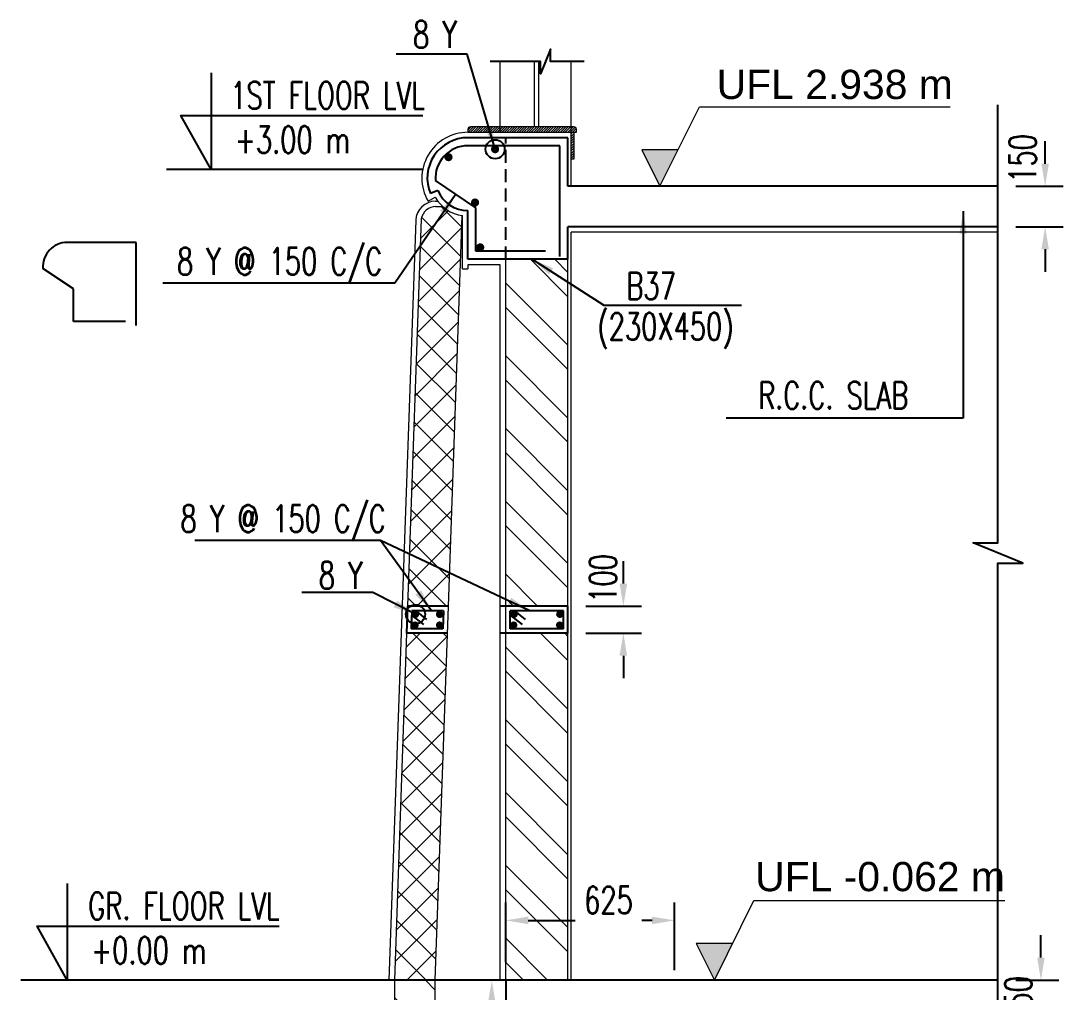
# Model space of a CAD drawing. Header units: millimetres. Extents: x 2659630 to 6742168, y -2425387 to -732288.
# Drawn here: x 2883777 to 2895344, y -942036 to -931251 of the extents above; entities that cross this region are included whole.
import ezdxf
from ezdxf.enums import TextEntityAlignment as Align

# ---------------------------------------------------------------- set-up
doc = ezdxf.new("R2010")
doc.units = ezdxf.units.MM
doc.header["$PDMODE"] = 35
doc.header["$PDSIZE"] = -25
doc.linetypes.add('Hidden', pattern=[7.14375, 4.7625, -2.38125])
for name, color, linetype, lineweight in [('A-FLOR-HRAL', 11, 'Continuous', 18), ('A-PLASTER', 50, 'Continuous', 0), ('A-Stone', 22, 'Continuous', 9), ('A-WALL', 113, 'Continuous', 9), ('A-WALL-PATT', 111, 'Continuous', 0), ('elevation 02', 2, 'Continuous', 9), ('G-ANNO-DIMS', 111, 'Continuous', 9)]:
    doc.layers.add(name, color=color, linetype=linetype, lineweight=lineweight)
for name, color, linetype in [('A-RCC LINE', 6, 'Continuous'), ('S-BEAM NO', 3, 'Continuous'), ('S-BEAM OUTER', 4, 'Continuous'), ('S-BRECK LINE', 8, 'Continuous'), ('S-COLUMN', 1, 'Continuous'), ('S-CONCRET LINE', 4, 'Continuous'), ('S-DIM-1', 5, 'Continuous'), ('S-LEVEL SECTION', 3, 'Continuous'), ('S-REINFORCEMENT', 6, 'Continuous')]:
    doc.layers.add(name, color=color, linetype=linetype)
doc.styles.add('Arial_5', font='arial.ttf', dxfattribs={"height": 108.188623})
doc.styles.add('ROMANS', font='r.shx', dxfattribs={"width": 0.7})
doc.dimstyles.new('dim33.33', dxfattribs={"dimtxt": 250, "dimasz": 250, "dimexe": 200, "dimexo": 200, "dimgap": 100, "dimtad": 1, "dimdec": 0, "dimlfac": 0.333331, "dimzin": 0, "dimdsep": 46, "dimtxsty": 'ROMANS', "dimcen": 0, "dimclrd": 5, "dimclre": 5, "dimclrt": 4, "dimadec": 0, "dimazin": 0, "dimtfac": 1, "dimtdec": 0, "dimtix": 1, "dimtofl": 0, "dimtmove": 2, "dimatfit": 3, "dimfxl": 1, "dimtolj": 1, "dimtzin": 0, "dimlwd": -1, "dimlwe": -1, "dimarcsym": 0})
pattern_1 = [(135, (3813246.2, -1100408.7), (-404.11153, -404.11153), []), (135, (3813246.2, -1100139.3), (-404.11153, -404.11153), [])]
pattern_2 = [(45, (3813246.22, -1100408.7), (-168.3798, 168.3798), []), (135, (3813246.22, -1100408.7), (-168.3798, -168.3798), [])]
pattern_3 = [(45, (1976934.729, -1100408.703), (-13.4703842, 13.4703842), [])]
pattern_4 = [(45, (1976958.73, -1100408.703), (-13.4703842, 13.4703842), [])]

# ---------------------------------------------------------------- blocks, each defined once
blk = doc.blocks.new('Spot section')
at = {"layer": 'G-ANNO-DIMS'}
h = blk.add_hatch(color=256, dxfattribs=at)
h.dxf.hatch_style = 1
h.paths.add_polyline_path([(0, 135.6), (67.3, 0), (134.5, 135.6)])
blk.add_lwpolyline([(134.5, 135.6), (0, 135.6), (67.3, 0), (213.2, 294.3), (1141.2, 294.3)], dxfattribs=at)
blk = doc.blocks.new('*D870')
at = {"layer": 'Defpoints', "color": 0, "ltscale": 2500}
for p in [(2891032, -941239), (2889157, -941902), (2891032, -941992)]:
    blk.add_point(p, dxfattribs=at)
at = {"layer": 'S-DIM-1', "color": 5}
for p, q in [((2889157, -941702), (2889157, -941039)), ((2891032, -941792), (2891032, -941039)), ((2889407, -941239), (2889928, -941239)), ((2890782, -941239), (2890668, -941239))]:
    blk.add_line(p, q, dxfattribs=at)
at = {"layer": 'S-DIM-1', "color": 5, "ltscale": 2500}
for points in [[(2889407, -941197), (2889407, -941281), (2889157, -941239)], [(2890782, -941281), (2890782, -941197), (2891032, -941239)]]:
    blk.add_solid(points, dxfattribs=at)
at = {"layer": 'S-DIM-1', "color": 4, "ltscale": 2500, "insert": (2890298, -941014), "char_height": 250, "attachment_point": 5, "style": 'ROMANS'}
blk.add_mtext('\\A1;{\\H1.2x;625}', dxfattribs=at)
blk = doc.blocks.new('*D871')
at = {"layer": 'Defpoints', "color": 0, "ltscale": 2500}
for p in [(2889847, -937750), (2889847, -938050), (2890463, -938050)]:
    blk.add_point(p, dxfattribs=at)
at = {"layer": 'S-DIM-1', "color": 5}
for p, q in [((2890463, -937500), (2890463, -937250)), ((2890047, -937750), (2890663, -937750)), ((2890047, -938050), (2890663, -938050)), ((2890463, -938300), (2890463, -938550))]:
    blk.add_line(p, q, dxfattribs=at)
at = {"layer": 'S-DIM-1', "color": 5, "ltscale": 2500}
for points in [[(2890421, -937500), (2890505, -937500), (2890463, -937750)], [(2890505, -938300), (2890421, -938300), (2890463, -938050)]]:
    blk.add_solid(points, dxfattribs=at)
at = {"layer": 'S-DIM-1', "color": 4, "ltscale": 2500, "insert": (2890238, -937442), "char_height": 250, "attachment_point": 5, "rotation": 90, "style": 'ROMANS'}
blk.add_mtext('\\A1;{\\H1.2x;100}', dxfattribs=at)
blk = doc.blocks.new('*D874')
at = {"layer": 'Defpoints', "color": 0, "ltscale": 2500}
for p in [(2894620, -933088), (2894620, -933538), (2895144, -933538)]:
    blk.add_point(p, dxfattribs=at)
at = {"layer": 'S-DIM-1', "color": 5}
for p, q in [((2895144, -932838), (2895144, -932588)), ((2894820, -933088), (2895344, -933088)), ((2894820, -933538), (2895344, -933538)), ((2895144, -933788), (2895144, -934038))]:
    blk.add_line(p, q, dxfattribs=at)
at = {"layer": 'S-DIM-1', "color": 5, "ltscale": 2500}
for points in [[(2895102, -932838), (2895185, -932838), (2895144, -933088)], [(2895185, -933788), (2895102, -933788), (2895144, -933538)]]:
    blk.add_solid(points, dxfattribs=at)
at = {"layer": 'S-DIM-1', "color": 4, "ltscale": 2500, "insert": (2894894, -932779), "char_height": 250, "attachment_point": 5, "rotation": 90, "style": 'ROMANS'}
blk.add_mtext('\\A1;{\\H1.2x;150}', dxfattribs=at)
blk = doc.blocks.new('*D875')
at = {"layer": 'Defpoints', "color": 0, "ltscale": 2500}
for p in [(2894620, -941902), (2894620, -942352), (2895097, -942352)]:
    blk.add_point(p, dxfattribs=at)
at = {"layer": 'S-DIM-1', "color": 5}
for p, q in [((2895097, -941652), (2895097, -941402)), ((2894820, -941902), (2895297, -941902)), ((2894820, -942352), (2895297, -942352)), ((2895097, -942602), (2895097, -942852))]:
    blk.add_line(p, q, dxfattribs=at)
at = {"layer": 'S-DIM-1', "color": 5, "ltscale": 2500}
for points in [[(2895055, -941652), (2895139, -941652), (2895097, -941902)], [(2895139, -942602), (2895055, -942602), (2895097, -942352)]]:
    blk.add_solid(points, dxfattribs=at)
at = {"layer": 'S-DIM-1', "color": 4, "ltscale": 2500, "insert": (2894847, -942127), "char_height": 250, "attachment_point": 5, "rotation": 90, "style": 'ROMANS'}
blk.add_mtext('\\A1;{\\H1.2x;150}', dxfattribs=at)
blk = doc.blocks.new('*D884')
at = {"layer": 'Defpoints', "color": 0, "ltscale": 2500}
for p in [(2894620, -933088), (2894620, -933538), (2895144, -933538)]:
    blk.add_point(p, dxfattribs=at)
at = {"layer": 'S-DIM-1', "color": 5}
for p, q in [((2895144, -932838), (2895144, -932588)), ((2894820, -933088), (2895344, -933088)), ((2894820, -933538), (2895344, -933538)), ((2895144, -933788), (2895144, -934038))]:
    blk.add_line(p, q, dxfattribs=at)
at = {"layer": 'S-DIM-1', "color": 5, "ltscale": 2500}
for points in [[(2895102, -932838), (2895185, -932838), (2895144, -933088)], [(2895185, -933788), (2895102, -933788), (2895144, -933538)]]:
    blk.add_solid(points, dxfattribs=at)
at = {"layer": 'S-DIM-1', "color": 4, "ltscale": 2500, "insert": (2894894, -932779), "char_height": 250, "attachment_point": 5, "rotation": 90, "style": 'ROMANS'}
blk.add_mtext('\\A1;{\\H1.2x;150}', dxfattribs=at)
blk = doc.blocks.new('*D887')
at = {"layer": 'Defpoints', "color": 0, "ltscale": 2500}
for p in [(2894620, -933088), (2894620, -933538), (2895144, -933538)]:
    blk.add_point(p, dxfattribs=at)
at = {"layer": 'S-DIM-1', "color": 5}
for p, q in [((2895144, -932838), (2895144, -932588)), ((2894820, -933088), (2895344, -933088)), ((2894820, -933538), (2895344, -933538)), ((2895144, -933788), (2895144, -934038))]:
    blk.add_line(p, q, dxfattribs=at)
at = {"layer": 'S-DIM-1', "color": 5, "ltscale": 2500}
for points in [[(2895102, -932838), (2895185, -932838), (2895144, -933088)], [(2895185, -933788), (2895102, -933788), (2895144, -933538)]]:
    blk.add_solid(points, dxfattribs=at)
at = {"layer": 'S-DIM-1', "color": 4, "ltscale": 2500, "insert": (2894894, -932779), "char_height": 250, "attachment_point": 5, "rotation": 90, "style": 'ROMANS'}
blk.add_mtext('\\A1;{\\H1.2x;150}', dxfattribs=at)
blk = doc.blocks.new('*D900')
at = {"layer": 'Defpoints', "color": 0, "ltscale": 2500}
for p in [(2891032, -941239), (2889157, -941902), (2891032, -941992)]:
    blk.add_point(p, dxfattribs=at)
at = {"layer": 'S-DIM-1', "color": 5}
for p, q in [((2889157, -941702), (2889157, -941039)), ((2891032, -941792), (2891032, -941039)), ((2889407, -941239), (2889928, -941239)), ((2890782, -941239), (2890668, -941239))]:
    blk.add_line(p, q, dxfattribs=at)
at = {"layer": 'S-DIM-1', "color": 5, "ltscale": 2500}
for points in [[(2889407, -941197), (2889407, -941281), (2889157, -941239)], [(2890782, -941281), (2890782, -941197), (2891032, -941239)]]:
    blk.add_solid(points, dxfattribs=at)
at = {"layer": 'S-DIM-1', "color": 4, "ltscale": 2500, "insert": (2890298, -941014), "char_height": 250, "attachment_point": 5, "style": 'ROMANS'}
blk.add_mtext('\\A1;{\\H1.2x;625}', dxfattribs=at)
blk = doc.blocks.new('*D901')
at = {"layer": 'Defpoints', "color": 0, "ltscale": 2500}
for p in [(2889847, -937750), (2889847, -938050), (2890463, -938050)]:
    blk.add_point(p, dxfattribs=at)
at = {"layer": 'S-DIM-1', "color": 5}
for p, q in [((2890463, -937500), (2890463, -937250)), ((2890047, -937750), (2890663, -937750)), ((2890047, -938050), (2890663, -938050)), ((2890463, -938300), (2890463, -938550))]:
    blk.add_line(p, q, dxfattribs=at)
at = {"layer": 'S-DIM-1', "color": 5, "ltscale": 2500}
for points in [[(2890421, -937500), (2890505, -937500), (2890463, -937750)], [(2890505, -938300), (2890421, -938300), (2890463, -938050)]]:
    blk.add_solid(points, dxfattribs=at)
at = {"layer": 'S-DIM-1', "color": 4, "ltscale": 2500, "insert": (2890238, -937442), "char_height": 250, "attachment_point": 5, "rotation": 90, "style": 'ROMANS'}
blk.add_mtext('\\A1;{\\H1.2x;100}', dxfattribs=at)
blk = doc.blocks.new('*D902')
at = {"layer": 'Defpoints', "color": 0, "ltscale": 2500}
for p in [(2889847, -937750), (2889847, -938050), (2890463, -938050)]:
    blk.add_point(p, dxfattribs=at)
at = {"layer": 'S-DIM-1', "color": 5}
for p, q in [((2890463, -937500), (2890463, -937250)), ((2890047, -937750), (2890663, -937750)), ((2890047, -938050), (2890663, -938050)), ((2890463, -938300), (2890463, -938550))]:
    blk.add_line(p, q, dxfattribs=at)
at = {"layer": 'S-DIM-1', "color": 5, "ltscale": 2500}
for points in [[(2890421, -937500), (2890505, -937500), (2890463, -937750)], [(2890505, -938300), (2890421, -938300), (2890463, -938050)]]:
    blk.add_solid(points, dxfattribs=at)
at = {"layer": 'S-DIM-1', "color": 4, "ltscale": 2500, "insert": (2890238, -937442), "char_height": 250, "attachment_point": 5, "rotation": 90, "style": 'ROMANS'}
blk.add_mtext('\\A1;{\\H1.2x;100}', dxfattribs=at)
blk = doc.blocks.new('*D903')
at = {"layer": 'Defpoints', "color": 0, "ltscale": 2500}
for p in [(2889847, -941902), (2889003, -944002), (2889847, -944002)]:
    blk.add_point(p, dxfattribs=at)
at = {"layer": 'S-DIM-1', "color": 5}
for p, q in [((2889647, -941902), (2888803, -941902)), ((2889003, -942152), (2889003, -942420)), ((2889003, -943752), (2889003, -943160)), ((2889647, -944002), (2888803, -944002))]:
    blk.add_line(p, q, dxfattribs=at)
at = {"layer": 'S-DIM-1', "color": 5, "ltscale": 2500}
for points in [[(2889045, -942152), (2888961, -942152), (2889003, -941902)], [(2888961, -943752), (2889045, -943752), (2889003, -944002)]]:
    blk.add_solid(points, dxfattribs=at)
at = {"layer": 'S-DIM-1', "color": 4, "ltscale": 2500, "insert": (2888778, -942790), "char_height": 250, "attachment_point": 5, "rotation": 90, "style": 'ROMANS'}
blk.add_mtext('\\A1;{\\H1.2x;700}', dxfattribs=at)
blk = doc.blocks.new('*D904')
at = {"layer": 'Defpoints', "color": 0, "ltscale": 2500}
for p in [(2891032, -941239), (2889157, -941902), (2891032, -941992)]:
    blk.add_point(p, dxfattribs=at)
at = {"layer": 'S-DIM-1', "color": 5}
for p, q in [((2889157, -941702), (2889157, -941039)), ((2891032, -941792), (2891032, -941039)), ((2889407, -941239), (2889928, -941239)), ((2890782, -941239), (2890668, -941239))]:
    blk.add_line(p, q, dxfattribs=at)
at = {"layer": 'S-DIM-1', "color": 5, "ltscale": 2500}
for points in [[(2889407, -941197), (2889407, -941281), (2889157, -941239)], [(2890782, -941281), (2890782, -941197), (2891032, -941239)]]:
    blk.add_solid(points, dxfattribs=at)
at = {"layer": 'S-DIM-1', "color": 4, "ltscale": 2500, "insert": (2890298, -941014), "char_height": 250, "attachment_point": 5, "style": 'ROMANS'}
blk.add_mtext('\\A1;{\\H1.2x;625}', dxfattribs=at)
blk = doc.blocks.new('*D906')
at = {"layer": 'Defpoints', "color": 0, "ltscale": 2500}
for p in [(2894620, -941902), (2894620, -942352), (2895097, -942352)]:
    blk.add_point(p, dxfattribs=at)
at = {"layer": 'S-DIM-1', "color": 5}
for p, q in [((2895097, -941652), (2895097, -941402)), ((2894820, -941902), (2895297, -941902)), ((2894820, -942352), (2895297, -942352)), ((2895097, -942602), (2895097, -942852))]:
    blk.add_line(p, q, dxfattribs=at)
at = {"layer": 'S-DIM-1', "color": 5, "ltscale": 2500}
for points in [[(2895055, -941652), (2895139, -941652), (2895097, -941902)], [(2895139, -942602), (2895055, -942602), (2895097, -942352)]]:
    blk.add_solid(points, dxfattribs=at)
at = {"layer": 'S-DIM-1', "color": 4, "ltscale": 2500, "insert": (2894847, -942127), "char_height": 250, "attachment_point": 5, "rotation": 90, "style": 'ROMANS'}
blk.add_mtext('\\A1;{\\H1.2x;150}', dxfattribs=at)
blk = doc.blocks.new('*D908')
at = {"layer": 'Defpoints', "color": 0, "ltscale": 2500}
for p in [(2894620, -941902), (2894620, -942352), (2895097, -942352)]:
    blk.add_point(p, dxfattribs=at)
at = {"layer": 'S-DIM-1', "color": 5}
for p, q in [((2895097, -941652), (2895097, -941402)), ((2894820, -941902), (2895297, -941902)), ((2894820, -942352), (2895297, -942352)), ((2895097, -942602), (2895097, -942852))]:
    blk.add_line(p, q, dxfattribs=at)
at = {"layer": 'S-DIM-1', "color": 5, "ltscale": 2500}
for points in [[(2895055, -941652), (2895139, -941652), (2895097, -941902)], [(2895139, -942602), (2895055, -942602), (2895097, -942352)]]:
    blk.add_solid(points, dxfattribs=at)
at = {"layer": 'S-DIM-1', "color": 4, "ltscale": 2500, "insert": (2894847, -942127), "char_height": 250, "attachment_point": 5, "rotation": 90, "style": 'ROMANS'}
blk.add_mtext('\\A1;{\\H1.2x;150}', dxfattribs=at)

msp = doc.modelspace()

# ---------------------------------------------------------------- hatches: boundary and pattern name
at = {"layer": 'A-WALL-PATT'}
h = msp.add_hatch(dxfattribs=at)
h.set_pattern_fill('ANSI31', color=256, scale=6)
h.set_pattern_definition(pattern_4)
h.paths.add_polyline_path([(2888737.202, -932458.475), (2888737.202, -932488.475), (2889943.208, -932488.475), (2889943.208, -932458.475, 0.414213539), (2889913.208, -932428.475, 0), (2889913.208, -932428.475), (2888767.202, -932428.475, 0.414213562), (2888737.202, -932458.475)])
h = msp.add_hatch(dxfattribs=at)
h.set_pattern_fill('ANSI31', color=256, scale=6)
h.set_pattern_definition(pattern_4)
h.paths.add_polyline_path([(2888737.202, -932458.475), (2888737.202, -932488.475), (2889943.208, -932488.475), (2889943.208, -932458.475, 0.414213539), (2889913.208, -932428.475), (2888767.202, -932428.475, 0.414213562)])
h = msp.add_hatch(dxfattribs=at)
h.set_pattern_fill('ANSI31', color=256, scale=6)
h.set_pattern_definition(pattern_4)
h.paths.add_polyline_path([(2888737.202, -932458.475), (2888737.202, -932488.475), (2889943.208, -932488.475), (2889943.208, -932458.475, 0.414213539), (2889913.208, -932428.475), (2888767.202, -932428.475, 0.414213562)])
h = msp.add_hatch(dxfattribs=at)
h.set_pattern_fill('ANSI31', color=256, scale=6)
h.set_pattern_definition(pattern_3)
h.paths.add_polyline_path([(2889883.207, -932788.477), (2889883.208, -932488.475), (2889913.208, -932488.475), (2889913.207, -932788.477)])
h = msp.add_hatch(dxfattribs=at)
h.set_pattern_fill('ANSI31', color=256, scale=6)
h.set_pattern_definition(pattern_3)
h.paths.add_polyline_path([(2889883.207, -932788.477), (2889883.208, -932488.475), (2889913.208, -932488.475), (2889913.207, -932788.477)])
h = msp.add_hatch(dxfattribs=at)
h.set_pattern_fill('ANSI31', color=256, scale=6)
h.set_pattern_definition(pattern_3)
h.paths.add_polyline_path([(2889883.207, -932788.477), (2889883.208, -932488.475), (2889913.208, -932488.475), (2889913.207, -932788.477)])
h = msp.add_hatch(dxfattribs=at)
h.set_pattern_fill('ANSI37', color=256, scale=75, style=0)
h.set_pattern_definition(pattern_2)
h.paths.add_polyline_path([(2888220.226, -933451.363, -0.373488984), (2888386.912, -933313.475), (2888460.435, -933313.475, 0.141942342), (2888671.851, -933413.195), (2888617.941, -934942.474), (2888167.662, -934942.474)])
h.paths.add_polyline_path([(2888068.676, -937750.476), (2888518.955, -937750.476), (2888617.941, -934942.474), (2888167.662, -934942.474)])
h.paths.add_polyline_path([(2888508.38, -938050.476), (2888058.1, -938050.476), (2887922.311, -941902.477), (2888372.591, -941902.477)])
h = msp.add_hatch(dxfattribs=at)
h.set_pattern_fill('ANSI37', color=256, scale=75, style=0)
h.set_pattern_definition(pattern_2)
h.paths.add_polyline_path([(2888220.226, -933451.363, -0.373488984), (2888386.912, -933313.475), (2888460.435, -933313.475, 0.141942342), (2888671.851, -933413.195), (2888617.941, -934942.474), (2888167.662, -934942.474)])
h.paths.add_polyline_path([(2888068.676, -937750.476), (2888518.955, -937750.476), (2888617.941, -934942.474), (2888167.662, -934942.474)])
h.paths.add_polyline_path([(2888508.38, -938050.476), (2888058.1, -938050.476), (2887922.311, -941902.477), (2888372.591, -941902.477)])
h = msp.add_hatch(dxfattribs=at)
h.set_pattern_fill('ANSI37', color=256, scale=75, style=0)
h.set_pattern_definition(pattern_2)
h.paths.add_polyline_path([(2888220.226, -933451.363, -0.373488984), (2888386.912, -933313.475), (2888460.435, -933313.475, 0.141942342), (2888671.851, -933413.195), (2888617.941, -934942.474), (2888167.662, -934942.474)])
h.paths.add_polyline_path([(2888068.676, -937750.476), (2888518.955, -937750.476), (2888617.941, -934942.474), (2888167.662, -934942.474)])
h.paths.add_polyline_path([(2888508.38, -938050.476), (2888058.1, -938050.476), (2887922.311, -941902.477), (2888372.591, -941902.477)])
h = msp.add_hatch(dxfattribs=at)
h.set_pattern_fill('ANSI32', color=256, scale=60, angle=90, style=0)
h.set_pattern_definition(pattern_1)
h.paths.add_polyline_path([(2889157.207, -937750.476), (2889847.207, -937750.476), (2889847.207, -933898.475), (2889157.207, -933898.475)])
h.paths.add_polyline_path([(2889847.207, -938050.476), (2889157.207, -938050.476), (2889157.207, -941902.477), (2889847.207, -941902.477)])
h = msp.add_hatch(dxfattribs=at)
h.set_pattern_fill('ANSI32', color=256, scale=60, angle=90, style=0)
h.set_pattern_definition(pattern_1)
h.paths.add_polyline_path([(2889157.207, -937750.476), (2889847.207, -937750.476), (2889847.207, -933898.475), (2889157.207, -933898.475)])
h.paths.add_polyline_path([(2889847.207, -938050.476), (2889157.207, -938050.476), (2889157.207, -941902.477), (2889847.207, -941902.477)])
h = msp.add_hatch(dxfattribs=at)
h.set_pattern_fill('ANSI32', color=256, scale=60, angle=90, style=0)
h.set_pattern_definition(pattern_1)
h.paths.add_polyline_path([(2889157.207, -937750.476), (2889847.207, -937750.476), (2889847.207, -933898.475), (2889157.207, -933898.475)])
h.paths.add_polyline_path([(2889847.207, -938050.476), (2889157.207, -938050.476), (2889157.207, -941902.477), (2889847.207, -941902.477)])
h = msp.add_hatch(dxfattribs=at)
h.set_pattern_fill('ANSI32', color=256, scale=60, angle=90, style=0)
h.set_pattern_definition([(135, (3813776, -1100408.7), (-404.11153, -404.11153), []), (135, (3813776, -1100139.3), (-404.11153, -404.11153), [])])
h.paths.add_polyline_path([(2888372.591, -943701.308), (2888372.591, -941902.477), (2887922.311, -941902.477), (2887922.311, -943701.308)])

# ---------------------------------------------------------------- linework, layer by layer
at = {"layer": 'A-FLOR-HRAL'}
for p, q in [((2889478.207, -932428.475, 0), (2889478.207, -931702.071, 0)), ((2889478.207, -932428.475, 0), (2889478.207, -931702.071, 0)), ((2889478.207, -932428.475, 0), (2889478.207, -931702.071, 0)), ((2889526.207, -932428.475, 0), (2889526.207, -931702.071, 0)), ((2889526.207, -932428.475, 0), (2889526.207, -931702.071, 0)), ((2889526.207, -932428.475, 0), (2889526.207, -931702.071, 0))]:
    msp.add_line(p, q, dxfattribs=at)
at = {"layer": 'A-PLASTER'}
for p, q in [((2888737.202, -932488.475), (2889883.207, -932488.475)), ((2888737.202, -932488.475), (2889883.207, -932488.475)), ((2888737.202, -932488.475), (2889883.207, -932488.475)), ((2888295.529, -933253.475), (2888374.295, -933208.106)), ((2888295.529, -933253.475), (2888374.295, -933208.106)), ((2888295.529, -933253.475), (2888374.295, -933208.106)), ((2888677.208, -934003.475), (2888677.208, -933414.017)), ((2888677.208, -934003.475), (2888677.208, -933414.017)), ((2888677.208, -934003.475), (2888677.208, -933414.017)), ((2889883.207, -941902.477), (2889883.207, -933598.477, 0)), ((2894619.737, -933598.477, 0), (2889883.207, -933598.477, 0)), ((2889883.207, -941902.477), (2889883.207, -933598.477, 0)), ((2889883.207, -941902.477), (2889883.207, -933598.477, 0)), ((2894619.737, -933598.477, 0), (2889883.207, -933598.477, 0)), ((2894619.737, -933598.477, 0), (2889883.207, -933598.477, 0)), ((2888677.208, -934003.475), (2888737.208, -934003.475)), ((2888677.208, -934003.475), (2888737.208, -934003.475)), ((2888677.208, -934003.475), (2888737.208, -934003.475)), ((2889097.207, -933958.475, 0), (2888737.208, -933958.475, 0)), ((2888737.208, -933958.475), (2888737.208, -934003.475)), ((2888737.208, -933958.475), (2888737.208, -934003.475)), ((2889097.207, -933958.475, 0), (2888737.208, -933958.475, 0)), ((2888737.208, -933958.475), (2888737.208, -934003.475)), ((2889097.207, -933958.475, 0), (2888737.208, -933958.475, 0)), ((2889097.207, -937750.476), (2889097.207, -933958.475)), ((2889097.207, -936291.794), (2889097.207, -933958.475)), ((2889097.207, -936291.794), (2889097.207, -933958.475)), ((2889097.207, -937750.476), (2889097.207, -933958.475)), ((2889097.207, -937750.476), (2889097.207, -933958.475)), ((2889097.207, -936291.794), (2889097.207, -933958.475)), ((2889097.207, -941902.477), (2889097.207, -937750.476)), ((2889097.207, -941902.477), (2889097.207, -937750.476)), ((2889097.207, -941902.477), (2889097.207, -937750.476))]:
    msp.add_line(p, q, dxfattribs=at)
for centre, radius, start, end in [((2888737.202, -932998.475), 510, 89.9999955, 210), ((2888737.202, -932998.475), 510, 89.9999955, 210), ((2888737.202, -932998.475), 510, 89.9999955, 210), ((2888738.239, -932998.475), 420, 209.9418412, 261.6446177), ((2888738.239, -932998.475), 420, 209.9418412, 261.6446177), ((2888738.239, -932998.475), 420, 209.9418412, 261.6446177)]:
    msp.add_arc(centre, radius, start, end, dxfattribs=at)
at = {"layer": 'A-RCC LINE'}
msp.add_lwpolyline([(2889847.207, -941902.477), (2889157.207, -941902.477)], dxfattribs=at)
msp.add_lwpolyline([(2889847.207, -941902.477), (2889157.207, -941902.477)], dxfattribs=at)
at = {"layer": 'A-Stone'}
msp.add_lwpolyline([(2888767.202, -932428.475, 0.414213562), (2888737.202, -932458.475), (2888737.202, -932488.475), (2889943.208, -932488.475), (2889943.208, -932458.475, 0.414213539), (2889913.208, -932428.475), (2888767.202, -932428.475)], format="xyb", dxfattribs=at)
msp.add_lwpolyline([(2888767.202, -932428.475, 0.414213562), (2888737.202, -932458.475), (2888737.202, -932488.475), (2889943.208, -932488.475), (2889943.208, -932458.475, 0.414213539), (2889913.208, -932428.475), (2888767.202, -932428.475)], format="xyb", dxfattribs=at)
msp.add_lwpolyline([(2888767.202, -932428.475, 0.414213562), (2888737.202, -932458.475), (2888737.202, -932488.475), (2889943.208, -932488.475), (2889943.208, -932458.475, 0.414213539), (2889913.208, -932428.475), (2888767.202, -932428.475)], format="xyb", dxfattribs=at)
at = {"layer": 'A-Stone', "elevation": 0}
msp.add_lwpolyline([(2889913.207, -932788.477), (2889883.207, -932788.477), (2889883.208, -932488.475), (2889913.208, -932488.475)], close=True, dxfattribs=at)
msp.add_lwpolyline([(2889913.207, -932788.477), (2889883.207, -932788.477), (2889883.208, -932488.475), (2889913.208, -932488.475)], close=True, dxfattribs=at)
msp.add_lwpolyline([(2889913.207, -932788.477), (2889883.207, -932788.477), (2889883.208, -932488.475), (2889913.208, -932488.475)], close=True, dxfattribs=at)
at = {"layer": 'A-WALL'}
for p, q in [((2889097.207, -932488.475), (2889097.207, -931702.071)), ((2889097.207, -932488.475), (2889097.207, -931702.071)), ((2889097.207, -932488.475), (2889097.207, -931702.071)), ((2889883.207, -933088.477, 0), (2889883.207, -931702.071, 0)), ((2889883.207, -933088.477, 0), (2889883.207, -931702.071, 0)), ((2889883.207, -933088.477, 0), (2889883.207, -931702.071, 0)), ((2888379.07, -933313.475), (2888460.435, -933313.475)), ((2888379.07, -933313.475), (2888460.435, -933313.475)), ((2888379.07, -933313.475), (2888460.435, -933313.475)), ((2888220.226, -933451.363), (2888068.676, -937750.476)), ((2888220.226, -933451.363), (2888068.676, -937750.476)), ((2888220.226, -933451.363), (2888068.676, -937750.476)), ((2888671.851, -933413.195), (2888518.955, -937750.476)), ((2888671.851, -933413.195), (2888518.955, -937750.476)), ((2888671.851, -933413.195), (2888518.955, -937750.476)), ((2889157.207, -937750.476), (2889157.207, -933898.475)), ((2889157.207, -937750.476), (2889157.207, -933898.475)), ((2889157.207, -937750.476), (2889157.207, -933898.475)), ((2889847.207, -941902.477), (2889847.207, -933898.475)), ((2889847.207, -941902.477), (2889847.207, -933898.475)), ((2889847.207, -941902.477), (2889847.207, -933898.475)), ((2888518.955, -937750.476), (2888372.591, -941902.477)), ((2888518.955, -937750.476), (2888372.591, -941902.477)), ((2888518.955, -937750.476), (2888372.591, -941902.477)), ((2889157.207, -941902.477), (2889157.207, -937750.476)), ((2889157.207, -941902.477), (2889157.207, -937750.476)), ((2889157.207, -941902.477), (2889157.207, -937750.476)), ((2888058.1, -938050.476), (2887922.319, -941902.244)), ((2888058.1, -938050.476), (2887922.319, -941902.244)), ((2888058.1, -938050.476), (2887922.319, -941902.244)), ((2887922.311, -941902.477), (2887922.311, -943701.308)), ((2888372.591, -941902.477), (2888372.591, -943701.308))]:
    msp.add_line(p, q, dxfattribs=at)
msp.add_arc((2888382.991, -933478.429), 165, 90, 170.5587536, dxfattribs=at)
msp.add_arc((2888382.991, -933478.429), 165, 90, 170.5587536, dxfattribs=at)
msp.add_arc((2888382.991, -933478.429), 165, 90, 170.5587536, dxfattribs=at)
at = {"layer": 'elevation 02', "color": 2}
for p, q in [((2888378.412, -933253.475), (2888404.51, -933253.475)), ((2888378.412, -933253.475), (2888404.51, -933253.475)), ((2888378.412, -933253.475), (2888404.51, -933253.475)), ((2888158.361, -933465.529), (2887862.041, -941902.477)), ((2888158.361, -933465.529), (2887862.041, -941902.477)), ((2888158.361, -933465.529), (2887862.041, -941902.477))]:
    msp.add_line(p, q, dxfattribs=at)
msp.add_arc((2888382.991, -933478.429), 225, 91.1660587, 176.7132882, dxfattribs=at)
msp.add_arc((2888382.991, -933478.429), 225, 91.1660587, 176.7132882, dxfattribs=at)
msp.add_arc((2888382.991, -933478.429), 225, 91.1660587, 176.7132882, dxfattribs=at)
at = {"layer": 'S-BEAM OUTER'}
for p, q in [((2889847.207, -932548.475), (2888737.208, -932548.475)), ((2889847.207, -932548.475), (2888737.208, -932548.475)), ((2889847.207, -932548.475), (2888737.208, -932548.475)), ((2889847.208, -933088.477, 0), (2889847.208, -932548.475)), ((2889847.208, -933088.477, 0), (2889847.208, -932548.475)), ((2889847.208, -933088.477, 0), (2889847.208, -932548.475)), ((2894619.737, -933088.477, 0), (2889847.208, -933088.477, 0)), ((2894619.737, -933088.477, 0), (2889847.208, -933088.477, 0)), ((2894619.737, -933088.477, 0), (2889847.208, -933088.477, 0)), ((2888405.134, -933135.008), (2888320.97, -933169.505)), ((2888405.134, -933135.008), (2888320.97, -933169.505)), ((2888405.134, -933135.008), (2888320.97, -933169.505)), ((2888737.208, -933898.475), (2888737.208, -933358.474)), ((2888737.208, -933898.475), (2888737.208, -933358.474)), ((2888737.208, -933898.475), (2888737.208, -933358.474)), ((2894619.737, -933538.477, 0), (2889847.208, -933538.477, 0)), ((2889847.208, -933898.475, 0), (2889847.208, -933538.477, 0)), ((2894619.737, -933538.477, 0), (2889847.208, -933538.477, 0)), ((2894619.737, -933538.477, 0), (2889847.208, -933538.477, 0)), ((2889847.208, -933898.475, 0), (2889847.208, -933538.477, 0)), ((2889847.208, -933898.475, 0), (2889847.208, -933538.477, 0)), ((2889847.208, -933898.475, 0), (2888737.208, -933898.475, 0)), ((2889847.208, -933898.475, 0), (2888737.208, -933898.475, 0)), ((2889847.208, -933898.475, 0), (2888737.208, -933898.475, 0)), ((2888068.676, -937750.476, 0), (2888058.1, -938050.476, 0)), ((2888068.676, -937750.476, 0), (2888058.1, -938050.476, 0)), ((2888068.676, -937750.476, 0), (2888058.1, -938050.476, 0)), ((2888518.955, -937750.476, 0), (2888068.676, -937750.476, 0)), ((2888518.955, -937750.476, 0), (2888068.676, -937750.476, 0)), ((2888518.955, -937750.476, 0), (2888068.676, -937750.476, 0)), ((2889847.207, -937750.476, 0), (2889097.207, -937750.476, 0)), ((2889847.207, -937750.476, 0), (2889097.207, -937750.476, 0)), ((2889847.207, -937750.476, 0), (2889097.207, -937750.476, 0)), ((2889847.207, -938050.476, 0), (2889847.207, -937750.476, 0)), ((2889847.207, -938050.476, 0), (2889847.207, -937750.476, 0)), ((2889847.207, -938050.476, 0), (2889847.207, -937750.476, 0)), ((2888508.38, -938050.476, 0), (2888058.1, -938050.476, 0)), ((2888508.38, -938050.476, 0), (2888058.1, -938050.476, 0)), ((2888508.38, -938050.476, 0), (2888058.1, -938050.476, 0)), ((2889847.207, -938050.476, 0), (2889097.207, -938050.476, 0)), ((2889847.207, -938050.476, 0), (2889097.207, -938050.476, 0)), ((2889847.207, -938050.476, 0), (2889097.207, -938050.476, 0))]:
    msp.add_line(p, q, dxfattribs=at)
at = {"layer": 'S-BEAM OUTER', "linetype": 'Hidden', "ltscale": 30}
msp.add_line((2889157.207, -933898.475), (2889157.208, -932548.475), dxfattribs=at)
msp.add_line((2889157.207, -933898.475), (2889157.208, -932548.475), dxfattribs=at)
msp.add_line((2889157.207, -933898.475), (2889157.208, -932548.475), dxfattribs=at)
at = {"layer": 'S-BEAM OUTER'}
for points in [[(2889157.207, -941902.477), (2889157.207, -944001.541), (2889847.207, -944001.541), (2889847.207, -942352.477)], [(2889847.207, -941902.477), (2889157.207, -941902.477)]]:
    msp.add_lwpolyline(points, dxfattribs=at)
for centre, radius, start, end in [((2888737.202, -932998.475), 450, 89.9999958, 202.3377443), ((2888737.202, -932998.475), 450, 89.9999958, 202.3377443), ((2888737.202, -932998.475), 450, 89.9999958, 202.3377443), ((2888738.239, -932998.475), 360, 202.2876601, 269.8358642), ((2888738.239, -932998.475), 360, 202.2876601, 269.8358642), ((2888738.239, -932998.475), 360, 202.2876601, 269.8358642)]:
    msp.add_arc(centre, radius, start, end, dxfattribs=at)
at = {"layer": 'S-BRECK LINE'}
for points in [[(2890028.583, -931702.071), (2889655.436, -931702.071), (2889655.436, -931564.697), (2889542.62, -931839.445), (2889542.62, -931702.071), (2888986.663, -931702.071)], [(2890028.583, -931702.071), (2889655.436, -931702.071), (2889655.436, -931564.697), (2889542.62, -931839.445), (2889542.62, -931702.071), (2888986.663, -931702.071)], [(2890028.583, -931702.071), (2889655.436, -931702.071), (2889655.436, -931564.697), (2889542.62, -931839.445), (2889542.62, -931702.071), (2888986.663, -931702.071)], [(2894619.737, -943509.978), (2894619.737, -937272.726), (2894894.485, -937272.726), (2894344.99, -937047.095), (2894619.737, -937047.095), (2894619.737, -932184.595)], [(2894619.737, -943509.978), (2894619.737, -937272.726), (2894894.485, -937272.726), (2894344.99, -937047.095), (2894619.737, -937047.095), (2894619.737, -932184.595)], [(2894619.737, -943509.978), (2894619.737, -937272.726), (2894894.485, -937272.726), (2894344.99, -937047.095), (2894619.737, -937047.095), (2894619.737, -932184.595)]]:
    msp.add_lwpolyline(points, dxfattribs=at)
at = {"layer": 'S-COLUMN', "ltscale": 2500}
for centre in [(2889039.745, -932676.626), (2889039.745, -932676.626), (2889039.745, -932676.626), (2888155.763, -937840.325), (2888155.763, -937840.325), (2888155.763, -937840.325)]:
    msp.add_circle(centre, 105.935, dxfattribs=at)
at = {"layer": 'S-CONCRET LINE'}
msp.add_line((2894619.737, -941902.477), (2887922.311, -941902.477), dxfattribs=at)
msp.add_line((2894619.737, -941902.477), (2887922.311, -941902.477), dxfattribs=at)
msp.add_line((2894619.737, -941902.477), (2887922.311, -941902.477), dxfattribs=at)
at = {"layer": 'S-LEVEL SECTION'}
for p, q in [((2888236.318, -932902.477), (2885391.711, -932902.477)), ((2888236.318, -932902.477), (2885391.711, -932902.477)), ((2888236.318, -932902.477), (2885391.711, -932902.477)), ((2887472.319, -941902.244), (2883776.576, -941902.244)), ((2887922.311, -941902.477), (2887472.319, -941902.477))]:
    msp.add_line(p, q, dxfattribs=at)
for points in [[(2885886.873, -931829.73), (2885886.873, -932902.477), (2885552.788, -932302.189), (2888236.318, -932302.189)], [(2885886.873, -931829.73), (2885886.873, -932902.477), (2885552.788, -932302.189), (2888236.318, -932302.189)], [(2885886.873, -931829.73), (2885886.873, -932902.477), (2885552.788, -932302.189), (2888236.318, -932302.189)], [(2884292.222, -940829.73), (2884292.222, -941902.477), (2883958.137, -941302.189), (2886641.667, -941302.189)], [(2884292.222, -940829.73), (2884292.222, -941902.477), (2883958.137, -941302.189), (2886641.667, -941302.189)], [(2884292.222, -940829.73), (2884292.222, -941902.477), (2883958.137, -941302.189), (2886641.667, -941302.189)]]:
    msp.add_lwpolyline(points, dxfattribs=at)
at = {"layer": 'S-REINFORCEMENT'}
for p, q in [((2889757.208, -932638.475), (2888737.208, -932638.475)), ((2889757.208, -932638.475), (2888737.208, -932638.475)), ((2889757.208, -932638.475), (2888737.208, -932638.475)), ((2889757.208, -933868.677, 0), (2889757.208, -932638.475, 0)), ((2889757.208, -933868.677, 0), (2889757.208, -932638.475, 0)), ((2889757.208, -933868.677, 0), (2889757.208, -932638.475, 0)), ((2888827.208, -933326.787), (2888378.107, -933023.986)), ((2888827.208, -933326.787), (2888378.107, -933023.986)), ((2888827.208, -933326.787), (2888378.107, -933023.986)), ((2888827.208, -933808.475), (2888827.208, -933326.787)), ((2888827.208, -933808.475), (2888827.208, -933326.787)), ((2888827.208, -933808.475), (2888827.208, -933326.787)), ((2885056.582, -933711.79), (2884291.582, -933711.79)), ((2885056.582, -933711.79), (2884291.582, -933711.79)), ((2885056.582, -933711.79), (2884291.582, -933711.79)), ((2885056.582, -934634.441, 0), (2885056.582, -933711.79, 0)), ((2885056.582, -934634.441, 0), (2885056.582, -933711.79, 0)), ((2885056.582, -934634.441, 0), (2885056.582, -933711.79, 0)), ((2889597.68, -933808.475, 0), (2888827.208, -933808.475, 0)), ((2889597.68, -933808.475, 0), (2888827.208, -933808.475, 0)), ((2889597.68, -933808.475, 0), (2888827.208, -933808.475, 0)), ((2884359.082, -934228.024), (2884022.256, -934000.923)), ((2884359.082, -934228.024), (2884022.256, -934000.923)), ((2884359.082, -934228.024), (2884022.256, -934000.923)), ((2884359.082, -934589.29), (2884359.082, -934228.024)), ((2884359.082, -934589.29), (2884359.082, -934228.024)), ((2884359.082, -934589.29), (2884359.082, -934228.024)), ((2884936.936, -934589.29, 0), (2884359.082, -934589.29, 0)), ((2884936.936, -934589.29, 0), (2884359.082, -934589.29, 0)), ((2884936.936, -934589.29, 0), (2884359.082, -934589.29, 0)), ((2888116.956, -937800.476, 0), (2888109.906, -938000.476, 0)), ((2888116.956, -937800.476, 0), (2888109.906, -938000.476, 0)), ((2888116.956, -937800.476, 0), (2888109.906, -938000.476, 0)), ((2888115.132, -937852.22, 0), (2888244.635, -937952.783)), ((2888115.132, -937852.22, 0), (2888244.635, -937952.783)), ((2888115.132, -937852.22, 0), (2888244.635, -937952.783)), ((2888467.161, -937800.476, 0), (2888116.956, -937800.476, 0)), ((2888467.161, -937800.476, 0), (2888116.956, -937800.476, 0)), ((2888467.161, -937800.476, 0), (2888116.956, -937800.476, 0)), ((2888160.448, -937800.476, 0), (2888278.183, -937897.922)), ((2888160.448, -937800.476, 0), (2888278.183, -937897.922)), ((2888160.448, -937800.476, 0), (2888278.183, -937897.922)), ((2888467.161, -937800.476), (2888460.111, -938000.476)), ((2888467.161, -937800.476), (2888460.111, -938000.476)), ((2888467.161, -937800.476), (2888460.111, -938000.476)), ((2889797.207, -937800.476, 0), (2889207.207, -937800.476, 0)), ((2889207.207, -938000.476), (2889207.207, -937800.476)), ((2889797.207, -937800.476, 0), (2889207.207, -937800.476, 0)), ((2889207.207, -938000.476), (2889207.207, -937800.476)), ((2889207.207, -938000.476), (2889207.207, -937800.476)), ((2889797.207, -937800.476, 0), (2889207.207, -937800.476, 0)), ((2889209.522, -937852.22, 0), (2889339.025, -937952.783)), ((2889209.522, -937852.22, 0), (2889339.025, -937952.783)), ((2889209.522, -937852.22, 0), (2889339.025, -937952.783)), ((2889254.838, -937800.476, 0), (2889372.573, -937897.922)), ((2889254.838, -937800.476, 0), (2889372.573, -937897.922)), ((2889254.838, -937800.476, 0), (2889372.573, -937897.922)), ((2889797.207, -938000.476, 0), (2889797.207, -937800.476, 0)), ((2889797.207, -938000.476, 0), (2889797.207, -937800.476, 0)), ((2889797.207, -938000.476, 0), (2889797.207, -937800.476, 0)), ((2888460.111, -938000.476, 0), (2888109.906, -938000.476, 0)), ((2888460.111, -938000.476, 0), (2888109.906, -938000.476, 0)), ((2888460.111, -938000.476, 0), (2888109.906, -938000.476, 0)), ((2889797.207, -938000.476, 0), (2889207.207, -938000.476, 0)), ((2889797.207, -938000.476, 0), (2889207.207, -938000.476, 0)), ((2889797.207, -938000.476, 0), (2889207.207, -938000.476, 0))]:
    msp.add_line(p, q, dxfattribs=at)
for points, const_width in [([(2889016.795, -932676.626, 1), (2889062.695, -932676.626, 1)], 44.1), ([(2889016.795, -932676.626, 1), (2889062.695, -932676.626, 1)], 44.1), ([(2889016.795, -932676.626, 1), (2889062.695, -932676.626, 1)], 44.1), ([(2888499.41, -932764.798, 1), (2888545.31, -932764.798, 1)], 44.1), ([(2888499.41, -932764.798, 1), (2888545.31, -932764.798, 1)], 44.1), ([(2888499.41, -932764.798, 1), (2888545.31, -932764.798, 1)], 44.1), ([(2888794.206, -933268.63, 1), (2888840.106, -933268.63, 1)], 44.1), ([(2888794.206, -933268.63, 1), (2888840.106, -933268.63, 1)], 44.1), ([(2888794.206, -933268.63, 1), (2888840.106, -933268.63, 1)], 44.1), ([(2888851.631, -933766.308, 1), (2888897.531, -933766.308, 1)], 44.1), ([(2888851.631, -933766.308, 1), (2888897.531, -933766.308, 1)], 44.1), ([(2888851.631, -933766.308, 1), (2888897.531, -933766.308, 1)], 44.1), ([(2888135.108, -937840.325, 1), (2888176.418, -937840.325, 1)], 39.69), ([(2888135.108, -937840.325, 1), (2888176.418, -937840.325, 1)], 39.69), ([(2888135.108, -937840.325, 1), (2888176.418, -937840.325, 1)], 39.69), ([(2888402.978, -937841.772, 1), (2888444.288, -937841.772, 1)], 39.69), ([(2888402.978, -937841.772, 1), (2888444.288, -937841.772, 1)], 39.69), ([(2888402.978, -937841.772, 1), (2888444.288, -937841.772, 1)], 39.69), ([(2889229.498, -937840.325, 1), (2889270.808, -937840.325, 1)], 39.69), ([(2889229.498, -937840.325, 1), (2889270.808, -937840.325, 1)], 39.69), ([(2889229.498, -937840.325, 1), (2889270.808, -937840.325, 1)], 39.69), ([(2889737.009, -937840.325, 1), (2889778.319, -937840.325, 1)], 39.69), ([(2889737.009, -937840.325, 1), (2889778.319, -937840.325, 1)], 39.69), ([(2889737.009, -937840.325, 1), (2889778.319, -937840.325, 1)], 39.69), ([(2888130.833, -937960.428, 1), (2888172.143, -937960.428, 1)], 39.69), ([(2888130.833, -937960.428, 1), (2888172.143, -937960.428, 1)], 39.69), ([(2888130.833, -937960.428, 1), (2888172.143, -937960.428, 1)], 39.69), ([(2888402.978, -937960.428, 1), (2888444.288, -937960.428, 1)], 39.69), ([(2888402.978, -937960.428, 1), (2888444.288, -937960.428, 1)], 39.69), ([(2888402.978, -937960.428, 1), (2888444.288, -937960.428, 1)], 39.69), ([(2889225.223, -937960.428, 1), (2889266.533, -937960.428, 1)], 39.69), ([(2889225.223, -937960.428, 1), (2889266.533, -937960.428, 1)], 39.69), ([(2889225.223, -937960.428, 1), (2889266.533, -937960.428, 1)], 39.69), ([(2889735.594, -937960.428, 1), (2889776.904, -937960.428, 1)], 39.69), ([(2889735.594, -937960.428, 1), (2889776.904, -937960.428, 1)], 39.69), ([(2889735.594, -937960.428, 1), (2889776.904, -937960.428, 1)], 39.69)]:
    msp.add_lwpolyline(points, format="xyb", close=True, dxfattribs=dict(at, const_width=const_width))
for centre, radius in [((2888737.202, -932998.475), 360), ((2888737.202, -932998.475), 360), ((2888737.202, -932998.475), 360), ((2884291.577, -933981.79), 270), ((2884291.577, -933981.79), 270), ((2884291.577, -933981.79), 270)]:
    msp.add_arc(centre, radius, 89.9999958, 184.06358, dxfattribs=at)

# ---------------------------------------------------------------- block references
at = {"layer": 'G-ANNO-DIMS', "xscale": 3, "yscale": 3, "zscale": 3}
for p in [(2890667.228, -933088.474), (2890667.228, -933088.474), (2890667.228, -933088.474), (2891271.024, -941902.477), (2891271.024, -941902.477), (2891271.024, -941902.477)]:
    msp.add_blockref('Spot section', p, dxfattribs=at)

# ---------------------------------------------------------------- texts
at = {"layer": 'G-ANNO-DIMS', "char_height": 324.56587, "attachment_point": 1, "line_spacing_factor": 0.938532, "style": 'Arial_5'}
for s, insert, width in [('UFL 2.938 m', (2891498.323, -931794.577), 3120.37763), ('UFL 2.938 m', (2891498.323, -931794.577), 3120.37763), ('UFL 2.938 m', (2891498.323, -931794.577), 3120.37763), ('UFL -0.062 m', (2891925.902, -940590.297), 3298.57178), ('UFL -0.062 m', (2891925.902, -940590.297), 3298.57178), ('UFL -0.062 m', (2891925.902, -940590.297), 3298.57178)]:
    msp.add_mtext(s, dxfattribs=dict(at, insert=insert, width=width))
at = {"layer": 'S-BEAM NO', "style": 'ROMANS', "width": 0.7}
for s, p in [('B37', (2890770.622, -934193.791)), ('B37', (2890770.622, -934193.791)), ('B37', (2890770.622, -934193.791)), ('(230X450)', (2890930.288, -934644.613)), ('(230X450)', (2890930.288, -934644.613)), ('(230X450)', (2890930.288, -934644.613))]:
    msp.add_text(s, height=300, dxfattribs=at).set_placement(p, align=Align.MIDDLE_CENTER)
at = {"layer": 'S-DIM-1', "color": 4, "ltscale": 2500, "char_height": 300, "attachment_point": 5, "rotation": 359.9999954, "style": 'ROMANS'}
for s, insert in [('{\\A1;8 Y }', (2888372.316, -931401.137)), ('{\\A1;8 Y }', (2888372.316, -931401.137)), ('{\\A1;8 Y }', (2888372.316, -931401.137)), ('{\\A1;8 Y @ 150 C/C}', (2886647.844, -933970.694, 0)), ('{\\A1;8 Y @ 150 C/C}', (2886647.844, -933970.694, 0)), ('{\\A1;8 Y @ 150 C/C}', (2886647.844, -933970.694, 0)), ('{\\A1;R.C.C. SLAB }', (2892790.838, -935409.352)), ('{\\A1;8 Y @ 150 C/C}', (2886686.945, -936827.677)), ('{\\A1;8 Y @ 150 C/C}', (2886686.945, -936827.677)), ('{\\A1;8 Y @ 150 C/C}', (2886686.945, -936827.677)), ('{\\A1;8 Y }', (2887325.745, -937406.445)), ('{\\A1;8 Y }', (2887325.745, -937406.445)), ('{\\A1;8 Y }', (2887325.745, -937406.445))]:
    msp.add_mtext(s, dxfattribs=dict(at, insert=insert))
at = {"layer": 'S-LEVEL SECTION', "char_height": 300, "attachment_point": 5, "line_spacing_factor": 0.938532, "style": 'ROMANS'}
for s, insert in [('1ST FLOOR LVL', (2887180.894, -932078.83)), ('1ST FLOOR LVL', (2887180.894, -932078.83)), ('1ST FLOOR LVL', (2887180.894, -932078.83)), ('+3.00 m', (2886789.935, -932571.078)), ('+3.00 m', (2886789.935, -932571.078)), ('+3.00 m', (2886789.935, -932571.078)), ('GR. FLOOR LVL', (2885586.244, -941078.83)), ('GR. FLOOR LVL', (2885586.244, -941078.83)), ('GR. FLOOR LVL', (2885586.244, -941078.83)), ('+0.00 m', (2885195.284, -941571.078)), ('+0.00 m', (2885195.284, -941571.078)), ('+0.00 m', (2885195.284, -941571.078))]:
    msp.add_mtext(s, dxfattribs=dict(at, insert=insert))

# ---------------------------------------------------------------- dimensions: what is measured, and where the dimension line sits
at = {"layer": 'S-DIM-1'}
for base, p1, p2, text, picture, middle in [((2895143.632, -933538.477), (2894619.737, -933088.477, 0), (2894619.567, -933538.477, 0), '{\\H1.2x;<>}', '*D874', (2894893.632, -932778.578)), ((2895143.632, -933538.477), (2894619.737, -933088.477, 0), (2894619.567, -933538.477, 0), '{\\H1.2x;<>}', '*D884', (2894893.632, -932778.578)), ((2895143.632, -933538.477), (2894619.737, -933088.477, 0), (2894619.567, -933538.477, 0), '{\\H1.2x;<>}', '*D887', (2894893.632, -932778.578)), ((2890462.87, -938050.476), (2889847.207, -937750.477, 0), (2889847.207, -938050.476, 0), '{\\H1.2x;100}', '*D871', (2890237.87, -937441.861)), ((2890462.87, -938050.476), (2889847.207, -937750.477, 0), (2889847.207, -938050.476, 0), '{\\H1.2x;100}', '*D901', (2890237.87, -937441.861)), ((2890462.87, -938050.476), (2889847.207, -937750.477, 0), (2889847.207, -938050.476, 0), '{\\H1.2x;100}', '*D902', (2890237.87, -937441.861)), ((2889003.041, -944001.541), (2889847.207, -941902.477), (2889847.207, -944001.541), '{\\H1.2x;<>}', '*D903', (2888778.041, -942790.104))]:
    dim = msp.add_linear_dim(base=base, p1=p1, p2=p2, angle=90, text=text, dimstyle='dim33.33', dxfattribs=at)
    dim.commit()
    dim.dimension.update_dxf_attribs({"geometry": picture, "text_midpoint": middle, "dimtype": 160})
for picture in ['*D870', '*D900', '*D904']:
    dim = msp.add_linear_dim(base=(2891032.207, -941239.047), p1=(2889157.207, -941902.477), p2=(2891032.207, -941992.477), text='{\\H1.2x;<>}', dimstyle='dim33.33', dxfattribs=at)
    dim.commit()
    dim.dimension.update_dxf_attribs({"geometry": picture, "text_midpoint": (2890298.285, -941014.047), "dimtype": 160})
for picture in ['*D875', '*D906', '*D908']:
    dim = msp.add_linear_dim(base=(2895097.159, -942352.477), p1=(2894619.737, -941902.477), p2=(2894619.737, -942352.477), angle=90, text='{\\H1.2x;<>}', dimstyle='dim33.33', dxfattribs=at)
    dim.commit()
    dim.dimension.update_dxf_attribs({"geometry": picture, "text_midpoint": (2894847.159, -942127.477)})

# ---------------------------------------------------------------- leaders
for points in [[(2889039.745, -932676.626), (2888728.848, -931621.334), (2887939.938, -931621.334)], [(2889039.745, -932676.626), (2888728.848, -931621.334), (2887939.938, -931621.334)], [(2889039.745, -932676.626), (2888728.848, -931621.334), (2887939.938, -931621.334)], [(2888602.657, -933175.387, 0), (2887926.557, -934162.24, 0), (2885352.415, -934162.239, 0)], [(2888602.657, -933175.387, 0), (2887926.557, -934162.24, 0), (2885352.415, -934162.239, 0)], [(2888602.657, -933175.387, 0), (2887926.557, -934162.24, 0), (2885352.415, -934162.239, 0)], [(2894234.065, -933365.111), (2894234.065, -935660.935), (2891603.652, -935660.935)], [(2894234.065, -933365.111), (2894234.065, -935660.935), (2891603.652, -935660.935)], [(2894234.065, -933365.111), (2894234.065, -935660.935), (2891603.652, -935660.935)], [(2889450.838, -933898.475), (2890246.97, -934407.497), (2891774.478, -934407.497)], [(2889450.838, -933898.475), (2890246.97, -934407.497), (2891774.478, -934407.497)], [(2889450.838, -933898.475), (2890246.97, -934407.497), (2891774.478, -934407.497)], [(2888332.201, -937800.476), (2887766.855, -937022.857), (2885706.287, -937022.857)], [(2889426.482, -937800.476), (2887766.855, -937022.857), (2885706.287, -937022.857)], [(2888332.201, -937800.476), (2887766.855, -937022.857), (2885706.287, -937022.857)], [(2889426.482, -937800.476), (2887766.855, -937022.857), (2885706.287, -937022.857)], [(2888332.201, -937800.476), (2887766.855, -937022.857), (2885706.287, -937022.857)], [(2889426.482, -937800.476), (2887766.855, -937022.857), (2885706.287, -937022.857)], [(2888155.763, -937840.325), (2887682.277, -937597.99), (2886893.366, -937597.99)], [(2888155.763, -937840.325), (2887682.277, -937597.99), (2886893.366, -937597.99)], [(2888155.763, -937840.325), (2887682.277, -937597.99), (2886893.366, -937597.99)]]:
    msp.add_leader(points, dimstyle='dim33.33', dxfattribs=at)

doc.saveas('drawing.dxf')
